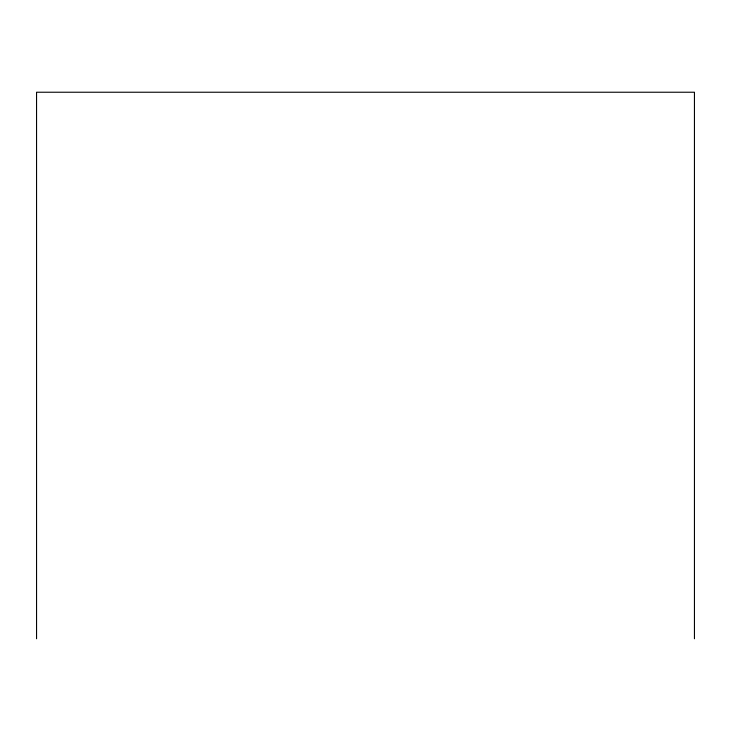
<?xml version="1.0" encoding="UTF-8"?>
<svg xmlns="http://www.w3.org/2000/svg" width="731" height="731" viewBox="0 0 731 731"><rect width="100%" height="100%" fill="white"/><g stroke="black" fill="none" stroke-linecap="round" stroke-linejoin="round"><path stroke-width="1.1" d="M694.45 638.766L694.45 92.234L36.55 92.234L36.55 638.766"/></g></svg>
